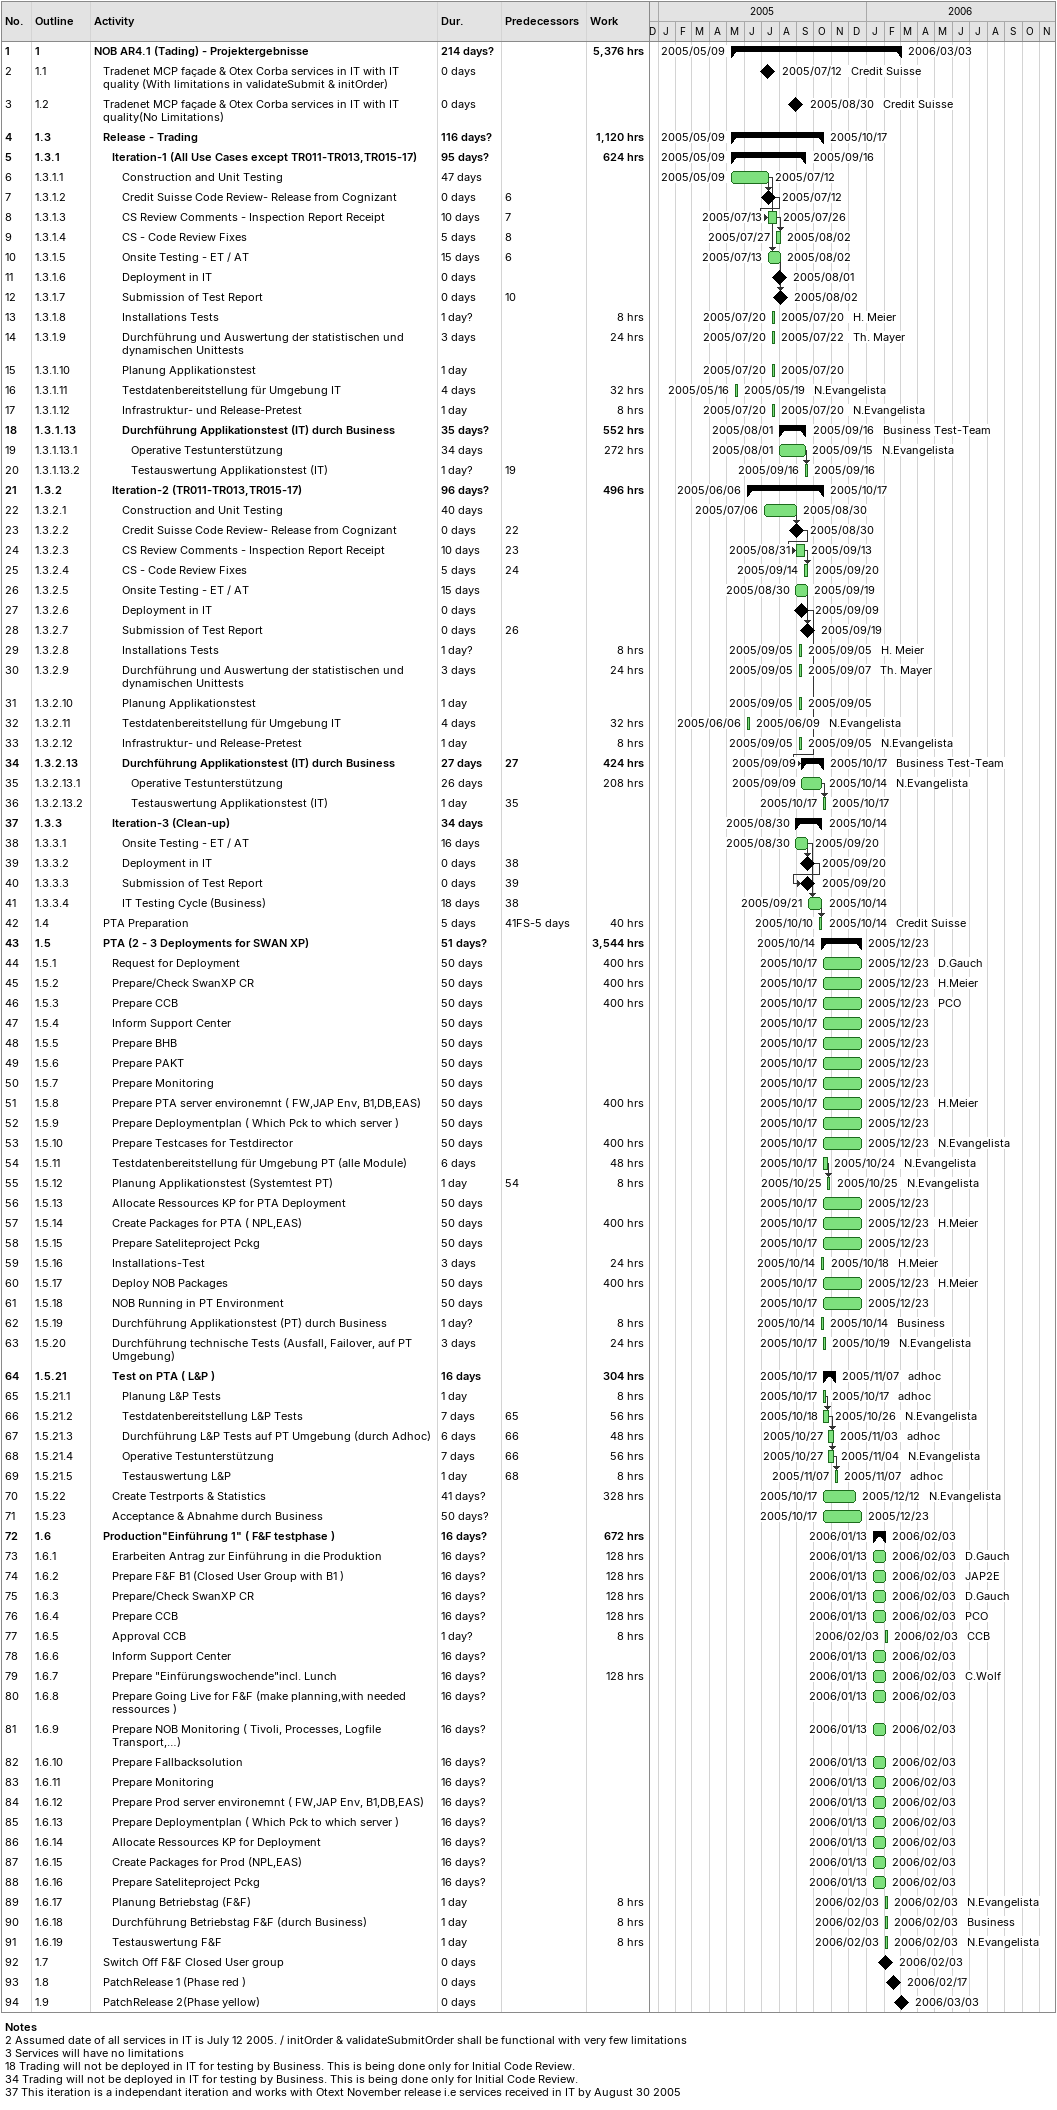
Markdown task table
| ID | WBS | Task | Duration | Start | Finish | Predecessors | Resources | Work (h) |
|---|---|---|---|---|---|---|---|---|
| 1 | 1 | **NOB AR4.1 (Tading) - Projektergebnisse** | 214d? | 2005-05-09 | 2006-03-03 |  |  | 5376 |
| 2 | 1.1 | Tradenet MCP façade & Otex Corba services in IT with IT quality (With limitations in validateSubmit & initOrder) | 0d | 2005-07-12 | 2005-07-12 |  | Credit Suisse |  |
| 3 | 1.2 | Tradenet MCP façade & Otex Corba services in IT with IT quality(No Limitations) | 0d | 2005-08-30 | 2005-08-30 |  | Credit Suisse |  |
| 4 | 1.3 | **Release - Trading** | 116d? | 2005-05-09 | 2005-10-17 |  |  | 1120 |
| 5 | 1.3.1 | **Iteration-1 (All Use Cases except TR011-TR013,TR015-17)** | 95d? | 2005-05-09 | 2005-09-16 |  |  | 624 |
| 6 | 1.3.1.1 | Construction and Unit Testing | 47d | 2005-05-09 | 2005-07-12 |  |  |  |
| 7 | 1.3.1.2 | Credit Suisse Code Review- Release from Cognizant | 0d | 2005-07-12 | 2005-07-12 | 6 |  |  |
| 8 | 1.3.1.3 | CS Review Comments - Inspection Report Receipt | 10d | 2005-07-13 | 2005-07-26 | 7 |  |  |
| 9 | 1.3.1.4 | CS - Code Review Fixes | 5d | 2005-07-27 | 2005-08-02 | 8 |  |  |
| 10 | 1.3.1.5 | Onsite Testing - ET / AT | 15d | 2005-07-13 | 2005-08-02 | 6 |  |  |
| 11 | 1.3.1.6 | Deployment in IT | 0d | 2005-08-01 | 2005-08-01 |  |  |  |
| 12 | 1.3.1.7 | Submission of Test Report | 0d | 2005-08-02 | 2005-08-02 | 10 |  |  |
| 13 | 1.3.1.8 | Installations Tests | 1d? | 2005-07-20 | 2005-07-20 |  | H. Meier | 8 |
| 14 | 1.3.1.9 | Durchführung und Auswertung der statistischen und dynamischen Unittests | 3d | 2005-07-20 | 2005-07-22 |  | Th. Mayer | 24 |
| 15 | 1.3.1.10 | Planung Applikationstest | 1d | 2005-07-20 | 2005-07-20 |  |  |  |
| 16 | 1.3.1.11 | Testdatenbereitstellung für Umgebung IT | 4d | 2005-05-16 | 2005-05-19 |  | N.Evangelista | 32 |
| 17 | 1.3.1.12 | Infrastruktur- und Release-Pretest | 1d | 2005-07-20 | 2005-07-20 |  | N.Evangelista | 8 |
| 18 | 1.3.1.13 | **Durchführung Applikationstest (IT) durch Business** | 35d? | 2005-08-01 | 2005-09-16 |  | Business Test-Team | 552 |
| 19 | 1.3.1.13.1 | Operative Testunterstützung | 34d | 2005-08-01 | 2005-09-15 |  | N.Evangelista | 272 |
| 20 | 1.3.1.13.2 | Testauswertung Applikationstest (IT) | 1d? | 2005-09-16 | 2005-09-16 | 19 |  |  |
| 21 | 1.3.2 | **Iteration-2 (TR011-TR013,TR015-17)** | 96d? | 2005-06-06 | 2005-10-17 |  |  | 496 |
| 22 | 1.3.2.1 | Construction and Unit Testing | 40d | 2005-07-06 | 2005-08-30 |  |  |  |
| 23 | 1.3.2.2 | Credit Suisse Code Review- Release from Cognizant | 0d | 2005-08-30 | 2005-08-30 | 22 |  |  |
| 24 | 1.3.2.3 | CS Review Comments - Inspection Report Receipt | 10d | 2005-08-31 | 2005-09-13 | 23 |  |  |
| 25 | 1.3.2.4 | CS - Code Review Fixes | 5d | 2005-09-14 | 2005-09-20 | 24 |  |  |
| 26 | 1.3.2.5 | Onsite Testing - ET / AT | 15d | 2005-08-30 | 2005-09-19 |  |  |  |
| 27 | 1.3.2.6 | Deployment in IT | 0d | 2005-09-09 | 2005-09-09 |  |  |  |
| 28 | 1.3.2.7 | Submission of Test Report | 0d | 2005-09-19 | 2005-09-19 | 26 |  |  |
| 29 | 1.3.2.8 | Installations Tests | 1d? | 2005-09-05 | 2005-09-05 |  | H. Meier | 8 |
| 30 | 1.3.2.9 | Durchführung und Auswertung der statistischen und dynamischen Unittests | 3d | 2005-09-05 | 2005-09-07 |  | Th. Mayer | 24 |
| 31 | 1.3.2.10 | Planung Applikationstest | 1d | 2005-09-05 | 2005-09-05 |  |  |  |
| 32 | 1.3.2.11 | Testdatenbereitstellung für Umgebung IT | 4d | 2005-06-06 | 2005-06-09 |  | N.Evangelista | 32 |
| 33 | 1.3.2.12 | Infrastruktur- und Release-Pretest | 1d | 2005-09-05 | 2005-09-05 |  | N.Evangelista | 8 |
| 34 | 1.3.2.13 | **Durchführung Applikationstest (IT) durch Business** | 27d | 2005-09-09 | 2005-10-17 | 27 | Business Test-Team | 424 |
| 35 | 1.3.2.13.1 | Operative Testunterstützung | 26d | 2005-09-09 | 2005-10-14 |  | N.Evangelista | 208 |
| 36 | 1.3.2.13.2 | Testauswertung Applikationstest (IT) | 1d | 2005-10-17 | 2005-10-17 | 35 |  |  |
| 37 | 1.3.3 | **Iteration-3 (Clean-up)** | 34d | 2005-08-30 | 2005-10-14 |  |  |  |
| 38 | 1.3.3.1 | Onsite Testing - ET / AT | 16d | 2005-08-30 | 2005-09-20 |  |  |  |
| 39 | 1.3.3.2 | Deployment in IT | 0d | 2005-09-20 | 2005-09-20 | 38 |  |  |
| 40 | 1.3.3.3 | Submission of Test Report | 0d | 2005-09-20 | 2005-09-20 | 39 |  |  |
| 41 | 1.3.3.4 | IT Testing Cycle (Business) | 18d | 2005-09-21 | 2005-10-14 | 38 |  |  |
| 42 | 1.4 | PTA Preparation | 5d | 2005-10-10 | 2005-10-14 | 41FS-5d | Credit Suisse | 40 |
| 43 | 1.5 | **PTA (2 - 3 Deployments for SWAN XP)** | 51d? | 2005-10-14 | 2005-12-23 |  |  | 3544 |
| 44 | 1.5.1 | Request for Deployment | 50d | 2005-10-17 | 2005-12-23 |  | D.Gauch | 400 |
| 45 | 1.5.2 | Prepare/Check SwanXP CR | 50d | 2005-10-17 | 2005-12-23 |  | H.Meier | 400 |
| 46 | 1.5.3 | Prepare CCB | 50d | 2005-10-17 | 2005-12-23 |  | PCO | 400 |
| 47 | 1.5.4 | Inform Support Center | 50d | 2005-10-17 | 2005-12-23 |  |  |  |
| 48 | 1.5.5 | Prepare BHB | 50d | 2005-10-17 | 2005-12-23 |  |  |  |
| 49 | 1.5.6 | Prepare PAKT | 50d | 2005-10-17 | 2005-12-23 |  |  |  |
| 50 | 1.5.7 | Prepare Monitoring | 50d | 2005-10-17 | 2005-12-23 |  |  |  |
| 51 | 1.5.8 | Prepare PTA server environemnt ( FW,JAP Env, B1,DB,EAS) | 50d | 2005-10-17 | 2005-12-23 |  | H.Meier | 400 |
| 52 | 1.5.9 | Prepare Deploymentplan ( Which Pck to which server ) | 50d | 2005-10-17 | 2005-12-23 |  |  |  |
| 53 | 1.5.10 | Prepare Testcases for Testdirector | 50d | 2005-10-17 | 2005-12-23 |  | N.Evangelista | 400 |
| 54 | 1.5.11 | Testdatenbereitstellung für Umgebung PT (alle Module) | 6d | 2005-10-17 | 2005-10-24 |  | N.Evangelista | 48 |
| 55 | 1.5.12 | Planung Applikationstest (Systemtest PT) | 1d | 2005-10-25 | 2005-10-25 | 54 | N.Evangelista | 8 |
| 56 | 1.5.13 | Allocate Ressources KP for PTA Deployment | 50d | 2005-10-17 | 2005-12-23 |  |  |  |
| 57 | 1.5.14 | Create Packages for PTA ( NPL,EAS) | 50d | 2005-10-17 | 2005-12-23 |  | H.Meier | 400 |
| 58 | 1.5.15 | Prepare Sateliteproject Pckg | 50d | 2005-10-17 | 2005-12-23 |  |  |  |
| 59 | 1.5.16 | Installations-Test | 3d | 2005-10-14 | 2005-10-18 |  | H.Meier | 24 |
| 60 | 1.5.17 | Deploy NOB Packages | 50d | 2005-10-17 | 2005-12-23 |  | H.Meier | 400 |
| 61 | 1.5.18 | NOB Running in PT Environment | 50d | 2005-10-17 | 2005-12-23 |  |  |  |
| 62 | 1.5.19 | Durchführung Applikationstest (PT) durch Business | 1d? | 2005-10-14 | 2005-10-14 |  | Business | 8 |
| 63 | 1.5.20 | Durchführung technische Tests (Ausfall, Failover, auf PT Umgebung) | 3d | 2005-10-17 | 2005-10-19 |  | N.Evangelista | 24 |
| 64 | 1.5.21 | **Test on PTA ( L&P )** | 16d | 2005-10-17 | 2005-11-07 |  | adhoc | 304 |
| 65 | 1.5.21.1 | Planung L&P Tests | 1d | 2005-10-17 | 2005-10-17 |  | adhoc | 8 |
| 66 | 1.5.21.2 | Testdatenbereitstellung L&P Tests | 7d | 2005-10-18 | 2005-10-26 | 65 | N.Evangelista | 56 |
| 67 | 1.5.21.3 | Durchführung L&P Tests auf PT Umgebung (durch Adhoc) | 6d | 2005-10-27 | 2005-11-03 | 66 | adhoc | 48 |
| 68 | 1.5.21.4 | Operative Testunterstützung | 7d | 2005-10-27 | 2005-11-04 | 66 | N.Evangelista | 56 |
| 69 | 1.5.21.5 | Testauswertung L&P | 1d | 2005-11-07 | 2005-11-07 | 68 | adhoc | 8 |
| 70 | 1.5.22 | Create Testrports & Statistics | 41d? | 2005-10-17 | 2005-12-12 |  | N.Evangelista | 328 |
| 71 | 1.5.23 | Acceptance & Abnahme durch Business | 50d? | 2005-10-17 | 2005-12-23 |  |  |  |
| 72 | 1.6 | **Production"Einführung 1" ( F&F testphase )** | 16d? | 2006-01-13 | 2006-02-03 |  |  | 672 |
| 73 | 1.6.1 | Erarbeiten Antrag zur Einführung in die Produktion | 16d? | 2006-01-13 | 2006-02-03 |  | D.Gauch | 128 |
| 74 | 1.6.2 | Prepare F&F B1 (Closed User Group with B1 ) | 16d? | 2006-01-13 | 2006-02-03 |  | JAP2E | 128 |
| 75 | 1.6.3 | Prepare/Check SwanXP CR | 16d? | 2006-01-13 | 2006-02-03 |  | D.Gauch | 128 |
| 76 | 1.6.4 | Prepare CCB | 16d? | 2006-01-13 | 2006-02-03 |  | PCO | 128 |
| 77 | 1.6.5 | Approval CCB | 1d? | 2006-02-03 | 2006-02-03 |  | CCB | 8 |
| 78 | 1.6.6 | Inform Support Center | 16d? | 2006-01-13 | 2006-02-03 |  |  |  |
| 79 | 1.6.7 | Prepare "Einfürungswochende"incl. Lunch | 16d? | 2006-01-13 | 2006-02-03 |  | C.Wolf | 128 |
| 80 | 1.6.8 | Prepare Going Live for F&F (make planning,with needed ressources ) | 16d? | 2006-01-13 | 2006-02-03 |  |  |  |
| 81 | 1.6.9 | Prepare NOB Monitoring ( Tivoli, Processes, Logfile Transport,…) | 16d? | 2006-01-13 | 2006-02-03 |  |  |  |
| 82 | 1.6.10 | Prepare Fallbacksolution | 16d? | 2006-01-13 | 2006-02-03 |  |  |  |
| 83 | 1.6.11 | Prepare Monitoring | 16d? | 2006-01-13 | 2006-02-03 |  |  |  |
| 84 | 1.6.12 | Prepare Prod server environemnt ( FW,JAP Env, B1,DB,EAS) | 16d? | 2006-01-13 | 2006-02-03 |  |  |  |
| 85 | 1.6.13 | Prepare Deploymentplan ( Which Pck to which server ) | 16d? | 2006-01-13 | 2006-02-03 |  |  |  |
| 86 | 1.6.14 | Allocate Ressources KP for Deployment | 16d? | 2006-01-13 | 2006-02-03 |  |  |  |
| 87 | 1.6.15 | Create Packages for Prod (NPL,EAS) | 16d? | 2006-01-13 | 2006-02-03 |  |  |  |
| 88 | 1.6.16 | Prepare Sateliteproject Pckg | 16d? | 2006-01-13 | 2006-02-03 |  |  |  |
| 89 | 1.6.17 | Planung Betriebstag (F&F) | 1d | 2006-02-03 | 2006-02-03 |  | N.Evangelista | 8 |
| 90 | 1.6.18 | Durchführung Betriebstag F&F (durch Business) | 1d | 2006-02-03 | 2006-02-03 |  | Business | 8 |
| 91 | 1.6.19 | Testauswertung F&F | 1d | 2006-02-03 | 2006-02-03 |  | N.Evangelista | 8 |
| 92 | 1.7 | Switch Off F&F Closed User group | 0d | 2006-02-03 | 2006-02-03 |  |  |  |
| 93 | 1.8 | PatchRelease 1 (Phase red ) | 0d | 2006-02-17 | 2006-02-17 |  |  |  |
| 94 | 1.9 | PatchRelease 2(Phase yellow) | 0d | 2006-03-03 | 2006-03-03 |  |  |  |

Notes
- 2: Assumed date of all services in IT is July 12 2005. / initOrder & validateSubmitOrder shall be functional with very few limitations
- 3: Services will have no limitations
- 18: Trading will not be deployed in IT for testing by Business. This is being done only for Initial Code Review.
- 34: Trading will not be deployed in IT for testing by Business. This is being done only for Initial Code Review.
- 37: This iteration is a independant iteration and works with Otext November release i.e services received in IT by August 30 2005
